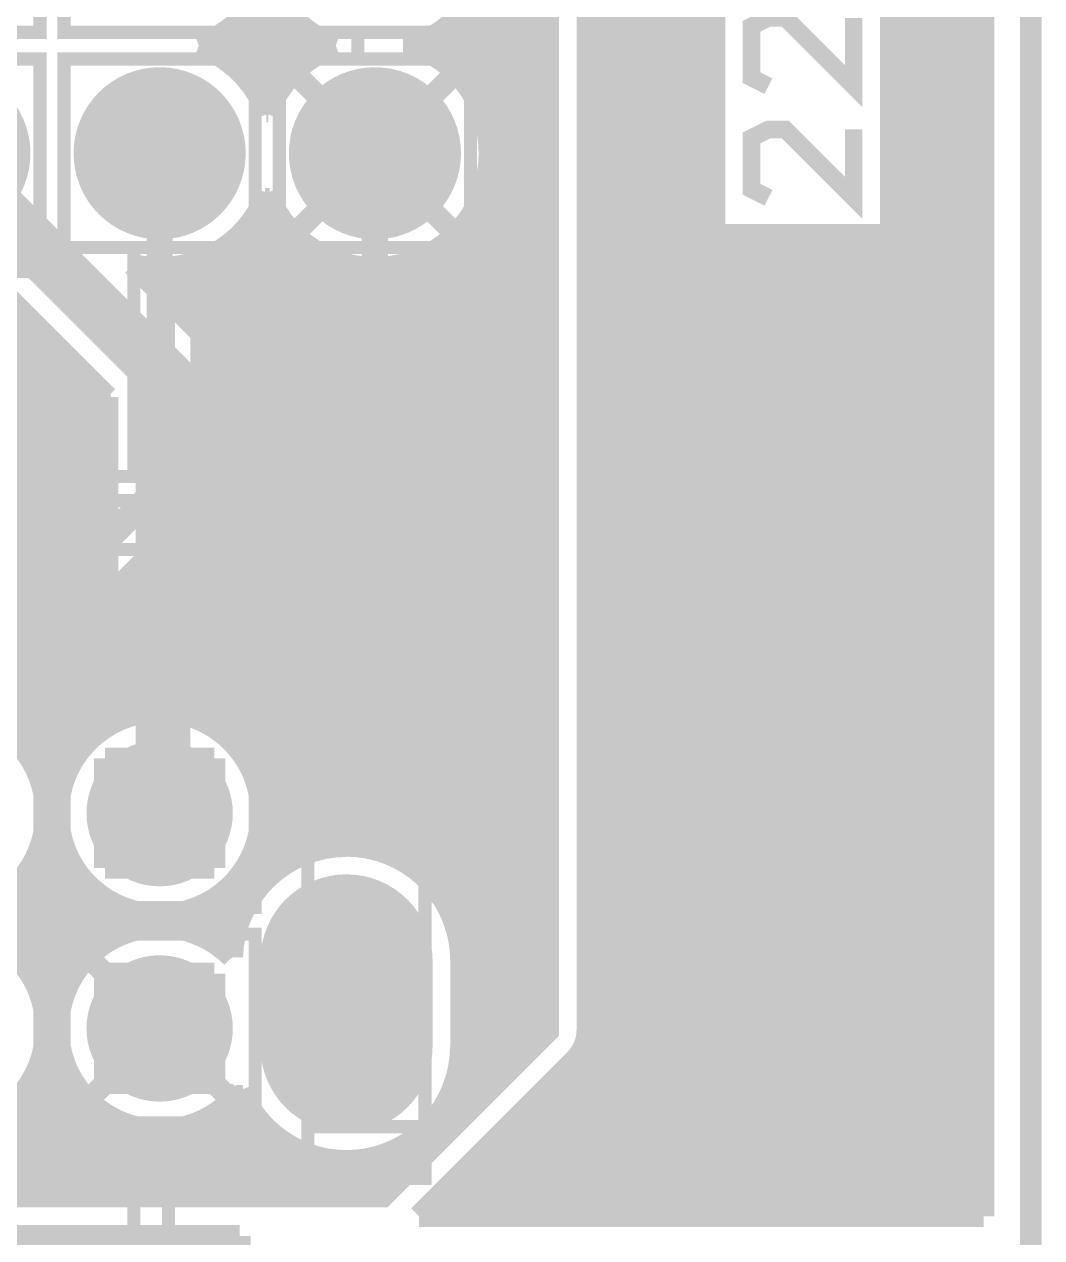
# Model space of a CAD drawing. Extents: x -5 to 90, y -49 to 54.
# Drawn here: x 33.31 to 45.13, y 3.94 to 18.03 of the extents above; entities that cross this region are included whole.
import ezdxf

# ---------------------------------------------------------------- set-up
doc = ezdxf.new("R2010")
doc.units = 0
doc.header["$MEASUREMENT"] = 0
doc.layers.get('0').update_dxf_attribs({"linetype": 'CONTINUOUS'})
for name, color, linetype in [('22-310-0_BOT', 7, 'CONTINUOUS'), ('22-310-0_DRD', 7, 'CONTINUOUS'), ('22-310-0_DRL', 2, 'CONTINUOUS'), ('22-310-0_SMB', 4, 'CONTINUOUS'), ('22-310-0_SMT', 3, 'CONTINUOUS'), ('22-310-0_SST', 14, 'CONTINUOUS'), ('22-310-0_TOP', 9, 'CONTINUOUS'), ('THRUHOLE_TAP', 13, 'CONTINUOUS')]:
    doc.layers.add(name, color=color, linetype=linetype)

# ---------------------------------------------------------------- blocks, each defined once
blk = doc.blocks.new('OBLONG_10')
at = {"const_width": 1.99898}
blk.add_lwpolyline([(0, 0.50038), (0, -0.50038)], dxfattribs=at)
at = {"const_width": 0.99949}
for points in [[(-0.499744, 0.50038, 1), (0.499744, 0.50038, 1)], [(-0.499744, -0.50038, 1), (0.499744, -0.50038, 1)]]:
    blk.add_lwpolyline(points, format="xyb", close=True, dxfattribs=at)
blk = doc.blocks.new('ROUND_13')
at = {"const_width": 0.84963}
blk.add_lwpolyline([(-0.424814, 0, 1), (0.424814, 0, 1)], format="xyb", close=True, dxfattribs=at)
blk = doc.blocks.new('ROUND_15')
at = {"const_width": 0.99949}
blk.add_lwpolyline([(-0.499744, 0, 1), (0.499744, 0, 1)], format="xyb", close=True, dxfattribs=at)
blk = doc.blocks.new('ROUND_39')
at = {"const_width": 0.50038}
blk.add_lwpolyline([(-0.25019, 0, 1), (0.25019, 0, 1)], format="xyb", close=True, dxfattribs=at)
blk = doc.blocks.new('ROUND_18')
at = {"const_width": 0.8001}
blk.add_lwpolyline([(-0.40005, 0, 1), (0.40005, 0, 1)], format="xyb", close=True, dxfattribs=at)
blk = doc.blocks.new('ROUND_48')
at = {"const_width": 0.59944}
blk.add_lwpolyline([(-0.29972, 0, 1), (0.29972, 0, 1)], format="xyb", close=True, dxfattribs=at)
blk = doc.blocks.new('ROUND_50')
at = {"const_width": 0.10033}
blk.add_lwpolyline([(-0.050164, 0, 1), (0.050164, 0, 1)], format="xyb", close=True, dxfattribs=at)
blk = doc.blocks.new('ROUND_46')
at = {"const_width": 0.10033}
blk.add_lwpolyline([(-0.050164, 0, 1), (0.050164, 0, 1)], format="xyb", close=True, dxfattribs=at)

msp = doc.modelspace()

# ---------------------------------------------------------------- linework, layer by layer
at = {"layer": '22-310-0_BOT'}
for points, const_width in [([(38.7604, 43.5356), (38.7604, 5.7404)], 0.254), ([(38.989, 43.307), (38.989, 5.969)], 0.254), ([(39.2176, 43.0784), (39.2176, 6.1976)], 0.254), ([(39.243, 43.053), (39.243, 6.223)], 0.254), ([(36.0172, 18.33118), (36.0172, 17.22628)], 0.254), ([(36.2458, 18.34134), (36.2458, 17.21612)], 0.254), ([(38.5318, 18.35658), (38.5318, 17.20088)], 0.254), ([(35.7886, 18.05178), (35.7886, 17.50568)], 0.254), ([(36.4744, 18.0594), (35.79368, 18.0594)], 0.254), ([(36.4744, 18.0594), (36.4744, 17.49806)], 0.254), ([(39.243, 18.0594), (38.29304, 18.0594)], 0.254), ([(38.3032, 18.06702), (38.3032, 17.49044)], 0.254), ([(36.80714, 17.8308), (35.46094, 17.8308)], 0.254), ([(35.56, 17.88414), (35.56, 17.67586)], 0.254), ([(36.703, 17.88668), (36.703, 17.67078)], 0.254), ([(39.243, 17.8308), (37.9603, 17.8308)], 0.254), ([(38.0746, 17.89176), (38.0746, 17.6657)], 0.254), ([(36.59886, 17.6022), (35.67176, 17.6022)], 0.254), ([(39.243, 17.6022), (38.17112, 17.6022)], 0.254), ([(36.35502, 17.3736), (35.91306, 17.3736)], 0.254), ([(36.44392, 17.47012), (37.38372, 16.53032)], 0.254), ([(38.32352, 17.47012), (37.38372, 16.53032)], 0.254), ([(39.243, 17.3736), (38.41242, 17.3736)], 0.254), ([(36.20516, 17.145), (36.06292, 17.145)], 0.254), ([(39.243, 17.145), (38.56228, 17.145)], 0.254), ([(39.243, 16.9164), (38.65626, 16.9164)], 0.254), ([(34.88436, 8.86968), (34.925, 8.91032), (34.925, 13.97), (32.385, 16.51), (32.385, 16.53032)], 0.635), ([(39.243, 16.6878), (38.70452, 16.6878)], 0.254), ([(36.44392, 15.58798), (37.38372, 16.53032)], 0.254), ([(38.32352, 15.58798), (37.38372, 16.53032)], 0.254), ([(39.243, 16.4592), (38.71214, 16.4592)], 0.254), ([(39.243, 16.2306), (38.67912, 16.2306)], 0.254), ([(36.16198, 16.002), (36.1061, 16.002)], 0.254), ([(39.243, 16.002), (38.60546, 16.002)], 0.254), ([(36.0172, 15.83182), (36.0172, 9.20242)], 0.254), ([(36.2458, 15.84198), (36.2458, 8.21436)], 0.254), ([(38.5318, 15.85722), (38.5318, 5.5118)], 0.254), ([(36.28898, 15.7734), (35.9791, 15.7734)], 0.254), ([(39.243, 15.7734), (38.47846, 15.7734)], 0.254), ([(36.48964, 15.5448), (35.77844, 15.5448)], 0.254), ([(35.7886, 15.55242), (35.7886, 9.62914)], 0.254), ([(36.4744, 15.56004), (36.4744, 8.3566)], 0.254), ([(39.243, 15.5448), (38.2778, 15.5448)], 0.254), ([(38.3032, 15.56766), (38.3032, 7.61746)], 0.254), ([(35.56, 15.38224), (35.56, 14.097)], 0.254), ([(36.703, 15.38732), (36.703, 8.44296)], 0.254), ([(38.0746, 15.3924), (38.0746, 8.01116)], 0.254), ([(32.73298, 15.24508), (34.2773, 13.70076)], 0.254), ([(34.57448, 15.23492), (35.37458, 14.43482)], 0.254), ([(35.3314, 15.27556), (35.3314, 14.478)], 0.254), ([(36.84016, 15.3162), (35.43046, 15.3162)], 0.254), ([(36.9316, 15.2781), (36.9316, 8.4836)], 0.254), ([(37.846, 15.28064), (37.846, 8.22706)], 0.254), ([(39.243, 15.3162), (37.92982, 15.3162)], 0.254), ([(34.6456, 15.21968), (34.6456, 15.1638)], 0.254), ([(39.243, 15.0876), (34.7218, 15.0876)], 0.254), ([(34.8742, 15.19936), (34.8742, 14.9352)], 0.254), ([(35.1028, 15.21714), (35.1028, 14.7066)], 0.254), ([(37.1602, 15.21714), (37.1602, 8.48614)], 0.254), ([(37.3888, 15.19936), (37.3888, 8.4455)], 0.254), ([(37.6174, 15.21968), (37.6174, 8.36422)], 0.254), ([(39.243, 14.859), (34.9504, 14.859)], 0.254), ([(33.274, 14.70406), (33.274, 9.64438)], 0.254), ([(33.34766, 14.6304), (31.93796, 14.6304)], 0.254), ([(39.243, 14.6304), (35.179, 14.6304)], 0.254), ([(33.57626, 14.4018), (31.71444, 14.4018)], 0.254), ([(33.5026, 14.47546), (33.5026, 9.24814)], 0.254), ([(39.243, 14.4018), (35.4076, 14.4018)], 0.254), ([(33.7312, 14.24686), (33.7312, 9.11606)], 0.254), ([(33.80486, 14.1732), (10.9347, 14.1732)], 0.254), ([(39.243, 14.1732), (35.53968, 14.1732)], 0.254), ([(33.9598, 14.01826), (33.9598, 9.6012)], 0.254), ([(35.5727, 13.97), (35.5727, 9.8298)], 0.254), ([(34.03346, 13.9446), (10.9347, 13.9446)], 0.254), ([(35.56, 13.843), (35.56, 9.83742)], 0.254), ([(39.243, 13.9446), (35.5727, 13.9446)], 0.254), ([(34.26206, 13.716), (10.9347, 13.716)], 0.254), ([(34.1884, 13.78966), (34.1884, 9.82218)], 0.254), ([(34.2773, 13.70076), (34.2773, 9.8806)], 0.254), ([(39.243, 13.716), (35.5727, 13.716)], 0.254), ([(34.2773, 13.4874), (10.9347, 13.4874)], 0.254), ([(39.243, 13.4874), (35.5727, 13.4874)], 0.254), ([(34.2773, 13.2588), (10.9347, 13.2588)], 0.254), ([(39.243, 13.2588), (35.5727, 13.2588)], 0.254), ([(34.2773, 13.0302), (10.9347, 13.0302)], 0.254), ([(39.243, 13.0302), (35.5727, 13.0302)], 0.254), ([(34.2773, 12.8016), (10.9347, 12.8016)], 0.254), ([(39.243, 12.8016), (35.5727, 12.8016)], 0.254), ([(34.2773, 12.573), (10.9347, 12.573)], 0.254), ([(39.243, 12.573), (35.5727, 12.573)], 0.254), ([(34.2773, 12.3444), (10.9347, 12.3444)], 0.254), ([(39.243, 12.3444), (35.5727, 12.3444)], 0.254), ([(34.2773, 12.1158), (11.1506, 12.1158)], 0.254), ([(39.243, 12.1158), (35.5727, 12.1158)], 0.254), ([(34.2773, 11.8872), (11.3792, 11.8872)], 0.254), ([(39.243, 11.8872), (35.5727, 11.8872)], 0.254), ([(34.2773, 11.6586), (11.6078, 11.6586)], 0.254), ([(39.243, 11.6586), (35.5727, 11.6586)], 0.254), ([(34.2773, 11.43), (11.8364, 11.43)], 0.254), ([(39.243, 11.43), (35.5727, 11.43)], 0.254), ([(34.2773, 11.2014), (12.31392, 11.2014)], 0.254), ([(39.243, 11.2014), (35.5727, 11.2014)], 0.254), ([(34.2773, 10.9728), (21.971, 10.9728)], 0.254), ([(39.243, 10.9728), (35.5727, 10.9728)], 0.254), ([(34.2773, 10.7442), (22.20214, 10.7442)], 0.254), ([(39.243, 10.7442), (35.5727, 10.7442)], 0.254), ([(34.2773, 10.5156), (25.58034, 10.5156)], 0.254), ([(39.243, 10.5156), (35.5727, 10.5156)], 0.254), ([(34.2773, 10.287), (25.7556, 10.287)], 0.254), ([(39.243, 10.287), (35.5727, 10.287)], 0.254), ([(34.2773, 10.0584), (25.83434, 10.0584)], 0.254), ([(39.243, 10.0584), (35.5727, 10.0584)], 0.254), ([(34.19856, 9.8298), (33.0708, 9.8298)], 0.254), ([(39.243, 9.8298), (35.5727, 9.8298)], 0.254), ([(33.9598, 9.6012), (33.30956, 9.6012)], 0.254), ([(39.243, 9.6012), (35.81146, 9.6012)], 0.254), ([(33.81756, 9.3726), (33.4518, 9.3726)], 0.254), ([(39.243, 9.3726), (35.9537, 9.3726)], 0.254), ([(33.73628, 9.144), (33.53308, 9.144)], 0.254), ([(39.243, 9.144), (36.03244, 9.144)], 0.254), ([(33.7058, 8.9154), (33.56356, 8.9154)], 0.254), ([(39.243, 8.9154), (36.06292, 8.9154)], 0.254), ([(33.7185, 8.6868), (33.55086, 8.6868)], 0.254), ([(33.7312, 8.62076), (33.7312, 6.6167)], 0.254), ([(39.243, 8.6868), (36.05022, 8.6868)], 0.254), ([(33.5026, 8.48868), (33.5026, 6.74878)], 0.254), ([(36.0172, 8.5344), (36.0172, 7.99084)], 0.254), ([(33.77946, 8.4582), (33.4899, 8.4582)], 0.254), ([(36.7665, 8.4582), (35.9918, 8.4582)], 0.254), ([(39.243, 8.4582), (37.34054, 8.4582)], 0.254), ([(33.89376, 8.2296), (33.3756, 8.2296)], 0.254), ([(36.26358, 8.2296), (35.8775, 8.2296)], 0.254), ([(39.243, 8.2296), (37.84346, 8.2296)], 0.254), ([(33.274, 8.09244), (33.274, 7.14502)], 0.254), ([(33.9598, 8.13562), (33.9598, 7.10184)], 0.254), ([(35.7886, 8.11022), (35.7886, 7.56666)], 0.254), ([(34.0868, 8.001), (33.18256, 8.001)], 0.254), ([(34.1884, 7.91718), (34.1884, 7.32282)], 0.254), ([(36.02482, 8.001), (35.68446, 8.001)], 0.254), ([(39.243, 8.001), (38.08476, 8.001)], 0.254), ([(34.45002, 7.7724), (32.81934, 7.7724)], 0.254), ([(34.417, 7.7851), (34.417, 7.45236)], 0.254), ([(35.87242, 7.7724), (35.3187, 7.7724)], 0.254), ([(35.3314, 7.77748), (35.3314, 7.46252)], 0.254), ([(35.56, 7.90194), (35.56, 7.33806)], 0.254), ([(39.243, 7.7724), (38.23462, 7.7724)], 0.254), ([(34.6456, 7.71398), (34.6456, 7.52348)], 0.254), ([(34.8742, 7.68858), (34.8742, 7.54888)], 0.254), ([(35.1028, 7.7089), (35.1028, 7.52856)], 0.254), ([(34.76752, 7.5438), (32.50184, 7.5438)], 0.254), ([(35.78098, 7.5438), (35.00374, 7.5438)], 0.254), ([(39.243, 7.5438), (38.32606, 7.5438)], 0.254), ([(34.17824, 7.3152), (33.09112, 7.3152)], 0.254), ([(34.05124, 7.20344), (34.88436, 6.37032)], 0.254), ([(35.73272, 7.3152), (35.59048, 7.3152)], 0.254), ([(39.243, 7.3152), (38.37432, 7.3152)], 0.254), ([(33.9471, 7.0866), (33.32226, 7.0866)], 0.254), ([(38.38448, 7.16026), (38.38448, 6.1595)], 0.254), ([(39.243, 7.0866), (38.38448, 7.0866)], 0.254), ([(33.80994, 6.858), (33.45942, 6.858)], 0.254), ([(39.243, 6.858), (38.38448, 6.858)], 0.254), ([(33.73374, 6.6294), (33.53562, 6.6294)], 0.254), ([(39.243, 6.6294), (38.38448, 6.6294)], 0.254), ([(33.7058, 6.4008), (33.56356, 6.4008)], 0.254), ([(34.05124, 5.53466), (34.88436, 6.37032)], 0.254), ([(35.72002, 5.53466), (34.88436, 6.37032)], 0.254), ([(39.243, 6.4008), (38.38448, 6.4008)], 0.254), ([(39.243, 6.223), (37.592, 4.572)], 0.254), ([(33.72104, 6.1722), (33.54832, 6.1722)], 0.254), ([(33.7312, 6.1214), (33.7312, 4.572)], 0.254), ([(39.1922, 6.1722), (38.38448, 6.1722)], 0.254), ([(33.78454, 5.9436), (33.48482, 5.9436)], 0.254), ([(33.5026, 5.98932), (33.5026, 4.572)], 0.254), ([(38.9636, 5.9436), (38.3667, 5.9436)], 0.254), ([(33.90138, 5.715), (33.36798, 5.715)], 0.254), ([(38.3032, 5.7023), (38.3032, 5.2832)], 0.254), ([(38.735, 5.715), (38.30828, 5.715)], 0.254), ([(33.274, 5.59308), (33.274, 4.572)], 0.254), ([(33.9598, 5.63626), (33.9598, 4.572)], 0.254), ([(35.7886, 5.60832), (35.7886, 4.572)], 0.254), ([(34.10204, 5.4864), (33.16732, 5.4864)], 0.254), ([(34.1884, 5.41528), (34.1884, 4.572)], 0.254), ([(35.56, 5.40004), (35.56, 4.572)], 0.254), ([(35.90798, 5.4864), (35.66668, 5.4864)], 0.254), ([(38.5064, 5.4864), (38.2016, 5.4864)], 0.254), ([(34.48812, 5.2578), (32.78124, 5.2578)], 0.254), ([(34.417, 5.28574), (34.417, 4.572)], 0.254), ([(36.07816, 5.2578), (35.2806, 5.2578)], 0.254), ([(35.3314, 5.27558), (35.3314, 4.572)], 0.254), ([(36.0172, 5.32638), (36.0172, 4.572)], 0.254), ([(38.2778, 5.2578), (38.03142, 5.2578)], 0.254), ([(38.0746, 5.30606), (38.0746, 5.0546)], 0.254), ([(34.6456, 5.21462), (34.6456, 4.572)], 0.254), ([(34.8742, 5.18922), (34.8742, 4.572)], 0.254), ([(35.1028, 5.20954), (35.1028, 4.572)], 0.254), ([(36.2458, 5.10286), (36.2458, 4.572)], 0.254), ([(37.846, 5.09016), (37.846, 4.826)], 0.254), ([(36.35502, 5.0292), (32.97428, 5.0292)], 0.254), ([(36.4744, 4.96316), (36.4744, 4.572)], 0.254), ([(37.6174, 4.95554), (37.6174, 4.5974)], 0.254), ([(38.0492, 5.0292), (37.75456, 5.0292)], 0.254), ([(36.703, 4.8768), (36.703, 4.572)], 0.254), ([(36.9316, 4.83616), (36.9316, 4.572)], 0.254), ([(37.1602, 4.83362), (37.1602, 4.572)], 0.254), ([(37.3888, 4.87172), (37.3888, 4.572)], 0.254), ([(37.8206, 4.8006), (33.1343, 4.8006)], 0.254), ([(37.592, 4.572), (33.20542, 4.572)], 0.254)]:
    msp.add_lwpolyline(points, dxfattribs=dict(at, const_width=const_width))
at = {"layer": '22-310-0_BOT', "const_width": 0.254}
for points in [[(37.83838, 17.78, 0.3153354), (38.71468, 19.02968)], [(35.33902, 17.78, 0.2212929), (36.13322, 18.57278)], [(36.13404, 18.57248, 0.221293), (36.92876, 17.77918)], [(36.13404, 16.98498, 0.2217637), (35.33902, 17.78)], [(36.92906, 17.78, 0.2217637), (36.13404, 16.98498)], [(38.71468, 16.53032, 0.3153358), (37.83838, 17.78)], [(37.38372, 15.19936, 0.4142136), (38.71468, 16.53032)], [(34.88436, 15.19936, 0.3148425), (36.13404, 16.07312)], [(36.13404, 16.07312, 0.3148424), (37.38372, 15.19936)], [(34.57448, 15.23492, 0.0587683), (34.88436, 15.19837)], [(35.5727, 13.97, 0.1989124), (35.38299, 14.42799)], [(33.5661, 8.86968, 0.4142136), (32.385, 10.05078)], [(34.2773, 9.8806, 0.2633484), (33.70517, 8.86968)], [(36.06546, 8.86968, 0.2417505), (35.57254, 9.82958)], [(32.385, 7.68858, 0.4142136), (33.5661, 8.86968)], [(33.7058, 8.86968, 0.4142136), (34.88436, 7.69112)], [(34.88436, 7.68858, 0.4142136), (36.06546, 8.86968)], [(37.05352, 8.48868, 0.4058398), (35.7251, 7.19836)], [(38.38448, 7.16026, 0.4142136), (37.05352, 8.49122)], [(33.5661, 6.37032, 0.4142136), (32.385, 7.55142)], [(34.88436, 7.54888, 0.4142136), (33.7058, 6.37032)], [(35.7251, 7.19836, 0.2008909), (34.88436, 7.55036)], [(32.66948, 5.22478, 0.3445887), (33.5661, 6.37032)], [(33.7058, 6.37032, 0.4142136), (34.88436, 5.19176)], [(37.05352, 4.83108, 0.4142136), (38.38194, 6.1595)], [(34.88436, 5.18922, 0.2340263), (35.82373, 5.65437)], [(35.82416, 5.65404, 0.3040605), (37.05352, 4.83108)], [(33.20542, 4.572, 0.2733709), (32.66948, 5.22478)]]:
    msp.add_lwpolyline(points, format="xyb", dxfattribs=at)
at = {"layer": '22-310-0_DRD', "const_width": 0.254}
for points in [[(44.99864, 54.0004), (44.99864, -4.0005), (-4.99872, -4.0005), (-4.99872, 54.0004), (44.99864, 54.0004)], [(34.24936, 17.16532), (34.24936, 15.89532)], [(35.51936, 17.16532), (34.24936, 17.16532)], [(35.51936, 17.16532), (34.24936, 15.89532)], [(35.51936, 15.89532), (34.24936, 17.16532)], [(35.51936, 15.89532), (35.51936, 17.16532)], [(36.74872, 17.16532), (36.74872, 15.89532)], [(38.01872, 17.16532), (36.74872, 17.16532)], [(38.01872, 17.16532), (36.74872, 15.89532)], [(38.01872, 15.89532), (36.74872, 17.16532)], [(38.01872, 15.89532), (38.01872, 17.16532)], [(34.24936, 15.89532), (35.51936, 15.89532)], [(36.74872, 15.89532), (38.01872, 15.89532)], [(38.01872, 12.77874), (36.74872, 11.50874)], [(38.01872, 11.50874), (36.74872, 12.77874)], [(34.24936, 9.50468), (34.24936, 8.23468)], [(35.51936, 9.50468), (34.24936, 9.50468)], [(35.51936, 9.50468), (34.24936, 8.23468)], [(35.51936, 8.23468), (34.24936, 9.50468)], [(35.51936, 8.23468), (35.51936, 9.50468)], [(34.24936, 8.23468), (35.51936, 8.23468)], [(36.79952, 7.29488), (36.41852, 6.91388)], [(37.30752, 7.29488), (36.79952, 7.29488)], [(37.68852, 6.91388), (37.30752, 7.29488)], [(34.24936, 7.00532), (34.24936, 5.73532)], [(35.51936, 7.00532), (34.24936, 7.00532)], [(35.51936, 7.00532), (34.24936, 5.73532)], [(35.51936, 5.73532), (34.24936, 7.00532)], [(35.51936, 5.73532), (35.51936, 7.00532)], [(36.41852, 6.91388), (36.41852, 6.40588)], [(37.68852, 6.40588), (37.68852, 6.91388)], [(36.41852, 6.40588), (36.79952, 6.02488)], [(37.30752, 6.02488), (37.68852, 6.40588)], [(36.79952, 6.02488), (37.30752, 6.02488)], [(34.24936, 5.73532), (35.51936, 5.73532)]]:
    msp.add_lwpolyline(points, dxfattribs=at)
at = {"layer": '22-310-0_DRL', "const_width": 0.254}
msp.add_lwpolyline([(44.99864, 54.0004), (44.99864, -4.0005), (-4.99872, -4.0005), (-4.99872, 54.0004), (44.99864, 54.0004)], dxfattribs=at)
at = {"layer": '22-310-0_SST'}
for points, const_width in [([(30.18536, 13.95984), (29.78404, 13.95984), (29.78404, 14.79042), (25.66416, 14.79042), (25.66416, 20.76958), (39.10584, 20.76958), (39.10584, 14.79042), (34.98596, 14.79042), (34.98596, 13.95984), (34.58464, 13.95984), (34.58464, 12.77874), (30.18536, 12.77874), (30.18536, 13.95984), (30.18536, 15.43558), (30.99562, 15.43558)], 0.1524), ([(33.49498, 20.12442), (31.27502, 20.12442), (31.27502, 17.93494), (33.49498, 17.93494), (33.49498, 20.12442)], 0.1524), ([(35.99434, 20.12442), (33.77438, 20.12442), (33.77438, 17.93494), (35.99434, 17.93494), (35.99434, 20.12442)], 0.1524), ([(38.4937, 20.12442), (36.27374, 20.12442), (36.27374, 17.93494), (37.1856, 17.93494), (37.1856, 17.62506), (36.27374, 17.62506), (36.27374, 15.43558), (38.4937, 15.43558), (38.4937, 20.12442)], 0.1524), ([(42.94124, 18.10258), (42.94124, 17.3101), (42.14876, 18.10258), (41.95318, 18.10258), (41.75506, 18.00352), (41.75506, 17.40916), (41.95318, 17.3101)], 0.2032), ([(37.1856, 17.93494), (37.78504, 17.93494), (37.78504, 17.62506), (37.1856, 17.62506)], 0.1524), ([(38.4937, 17.93494), (37.78504, 17.93494)], 0.1524), ([(30.18536, 15.43558), (28.77566, 15.43558), (28.77566, 17.62506), (30.99562, 17.62506), (30.99562, 15.15872), (33.77438, 15.15872), (33.77438, 17.62506), (35.99434, 17.62506), (35.99434, 15.43558), (34.58464, 15.43558), (34.58464, 13.95984)], 0.1524), ([(33.49498, 15.43558), (33.49498, 17.62506), (31.27502, 17.62506), (31.27502, 15.43558), (33.49498, 15.43558)], 0.1524), ([(37.78504, 17.62506), (38.4937, 17.62506)], 0.1524), ([(35.052, 16.36268), (35.20186, 16.21282), (34.56686, 16.21282), (34.71672, 16.36268), (35.052, 16.36268), (35.052, 16.69796), (35.20186, 16.84782), (34.56686, 16.84782), (34.71672, 16.69796), (35.052, 16.69796)], 0.1524), ([(34.56686, 16.84782), (34.56686, 16.21282)], 0.1524), ([(35.20186, 16.84782), (35.20186, 16.21282)], 0.1524), ([(37.55136, 16.36268), (37.70122, 16.21282), (37.06622, 16.21282), (37.21608, 16.36268), (37.55136, 16.36268), (37.55136, 16.69796), (37.70122, 16.84782), (37.06622, 16.84782), (37.21608, 16.69796), (37.55136, 16.69796)], 0.1524), ([(37.06622, 16.84782), (37.06622, 16.21282)], 0.1524), ([(37.70122, 16.84782), (37.70122, 16.21282)], 0.1524), ([(42.94124, 16.80718), (42.94124, 16.0147), (42.14876, 16.80718), (41.95318, 16.80718), (41.75506, 16.70812), (41.75506, 16.11376), (41.95318, 16.0147)], 0.2032), ([(34.71672, 16.36268), (34.71672, 16.69796)], 0.1524), ([(37.21608, 16.36268), (37.21608, 16.69796)], 0.1524), ([(33.77438, 15.43558), (34.58464, 15.43558)], 0.1524), ([(38.01618, 13.9192), (38.18382, 14.03858), (38.18382, 14.2748), (38.01618, 14.39418), (37.846, 14.39418), (37.50818, 14.15542), (37.16782, 14.39418), (37.16782, 13.9192)], 0.1524), ([(34.98596, 13.95984), (34.98596, 12.49934)], 0.1524), ([(37.16782, 13.55598), (37.16782, 13.31722)], 0.1524), ([(37.846, 13.13942), (38.01618, 13.13942), (38.18382, 13.20038), (38.18382, 13.4366), (38.01618, 13.49502), (37.16782, 13.49502)], 0.1524), ([(29.78404, 12.13104), (29.78404, 12.49934), (34.98596, 12.49934), (34.98596, 12.13104)], 0.1524), ([(34.7853, 11.93038), (29.9466, 11.93038)], 0.1524), ([(28.16352, 5.22986), (26.80462, 5.22986), (26.80462, 4.63042), (28.16352, 4.63042), (28.16352, 10.60958), (36.60394, 10.60958), (36.60394, 4.63042), (34.98596, 4.63042), (34.98596, 3.81)], 0.1524), ([(30.18536, 3.81), (30.18536, 5.27558), (28.77566, 5.27558), (28.77566, 9.96442), (30.99562, 9.96442), (30.99562, 7.77494), (30.08376, 7.77494), (30.08376, 7.46506), (30.99562, 7.46506), (30.99562, 4.99364), (33.77438, 4.99364), (33.77438, 7.46506), (35.99434, 7.46506), (35.99434, 5.27558), (34.58464, 5.27558), (34.58464, 3.81)], 0.1524), ([(33.49498, 9.96442), (31.27502, 9.96442), (31.27502, 7.77494), (33.49498, 7.77494), (33.49498, 9.96442)], 0.1524), ([(35.99434, 9.96442), (33.77438, 9.96442), (33.77438, 7.77494), (35.99434, 7.77494), (35.99434, 9.96442)], 0.1524), ([(37.96538, 8.72998), (37.96538, 9.32942), (36.60394, 9.32942)], 0.1524), ([(35.052, 8.70204), (35.20186, 8.55218), (35.20186, 9.18718), (34.56686, 9.18718), (34.71672, 9.03732), (34.71672, 8.70204), (35.052, 8.70204), (35.052, 9.03732), (34.71672, 9.03732)], 0.1524), ([(34.56686, 9.18718), (34.56686, 8.55218)], 0.1524), ([(35.20186, 9.18718), (35.052, 9.03732)], 0.1524), ([(35.20186, 8.55218), (34.56686, 8.55218), (34.71672, 8.70204)], 0.1524), ([(36.60394, 8.72998), (37.96538, 8.72998), (37.96538, 5.22986), (37.96538, 4.63042), (36.60394, 4.63042)], 0.1524), ([(33.49498, 5.27558), (33.49498, 7.46506), (31.27502, 7.46506), (31.27502, 5.27558), (33.49498, 5.27558)], 0.1524), ([(35.052, 6.20268), (35.20186, 6.05282), (34.56686, 6.05282), (34.71672, 6.20268), (35.052, 6.20268), (35.052, 6.53796), (35.20186, 6.68782), (34.56686, 6.68782), (34.71672, 6.53796), (35.052, 6.53796)], 0.1524), ([(34.56686, 6.68782), (34.56686, 6.05282)], 0.1524), ([(35.20186, 6.68782), (35.20186, 6.05282)], 0.1524), ([(34.71672, 6.20268), (34.71672, 6.53796)], 0.1524), ([(33.77438, 5.27558), (34.58464, 5.27558)], 0.1524), ([(36.60394, 5.22986), (37.96538, 5.22986)], 0.1524)]:
    msp.add_lwpolyline(points, dxfattribs=dict(at, const_width=const_width))
at = {"layer": '22-310-0_SST', "const_width": 0.1524}
msp.add_lwpolyline([(34.7853, 11.93038, 0.4142136), (34.98596, 12.13104)], format="xyb", dxfattribs=at)
at = {"layer": '22-310-0_TOP'}
for points, const_width in [([(44.0182, 45.72), (44.0182, 4.191)], 0.254), ([(44.2468, 45.72), (44.2468, 4.191)], 0.254), ([(44.45, 45.72), (44.45, 4.191)], 0.254), ([(43.7896, 45.15612), (43.7896, 4.191)], 0.254), ([(43.561, 44.9834), (43.561, 4.191)], 0.254), ([(41.275, 28.54706), (41.275, 4.191)], 0.254), ([(41.0464, 28.31846), (41.0464, 4.191)], 0.254), ([(40.8178, 28.08986), (40.8178, 4.191)], 0.254), ([(39.9034, 27.7622), (39.9034, 4.191)], 0.254), ([(40.132, 27.7622), (40.132, 4.191)], 0.254), ([(40.3606, 27.7622), (40.3606, 4.191)], 0.254), ([(40.5892, 27.7622), (40.5892, 4.191)], 0.254), ([(43.37304, 26.10866), (41.32326, 26.10866), (41.32326, 15.5829)], 0.254), ([(43.37304, 26.10866), (43.37304, 15.5829)], 0.254), ([(34.88436, 19.02968), (36.80968, 20.955), (38.735, 20.955), (39.37, 20.32), (39.37, 6.35), (37.465, 4.445), (32.385, 4.445)], 0.3048), ([(39.8526, 20.32), (39.8526, 6.35)], 0.254), ([(38.7604, 20.24634), (38.7604, 6.42366)], 0.254), ([(38.8874, 20.11934), (38.8874, 6.55066)], 0.254), ([(36.0172, 18.33118), (36.0172, 17.22628)], 0.254), ([(36.2458, 18.34134), (36.2458, 17.21612)], 0.254), ([(38.5318, 18.35658), (38.5318, 17.20088)], 0.254), ([(35.7886, 18.05178), (35.7886, 17.50568)], 0.254), ([(36.4744, 18.0594), (36.4744, 17.49806)], 0.254), ([(38.3032, 18.06702), (38.3032, 17.49044)], 0.254), ([(42.94124, 18.10258), (42.94124, 17.3101), (42.14876, 18.10258), (41.95318, 18.10258), (41.75506, 18.00352), (41.75506, 17.40916), (41.95318, 17.3101)], 0.2032), ([(36.63188, 17.9324), (35.6362, 17.9324)], 0.254), ([(38.8874, 17.9324), (38.13556, 17.9324)], 0.254), ([(41.32326, 17.9324), (39.8526, 17.9324)], 0.254), ([(44.45, 17.9324), (43.37304, 17.9324)], 0.254), ([(35.56, 17.88414), (35.56, 17.67586)], 0.254), ([(36.703, 17.88668), (36.703, 17.67078)], 0.254), ([(38.0746, 17.89176), (38.0746, 17.6657)], 0.254), ([(36.75888, 17.7038), (35.5092, 17.7038)], 0.254), ([(38.8874, 17.7038), (38.00856, 17.7038)], 0.254), ([(41.32326, 17.7038), (39.8526, 17.7038)], 0.254), ([(44.45, 17.7038), (43.37304, 17.7038)], 0.254), ([(36.449, 17.4752), (35.81908, 17.4752)], 0.254), ([(36.44392, 17.47012), (37.38372, 16.53032)], 0.254), ([(38.32352, 17.47012), (37.38372, 16.53032)], 0.254), ([(38.8874, 17.4752), (38.31844, 17.4752)], 0.254), ([(41.32326, 17.4752), (39.8526, 17.4752)], 0.254), ([(44.45, 17.4752), (43.37304, 17.4752)], 0.254), ([(36.26358, 17.2466), (36.0045, 17.2466)], 0.254), ([(38.8874, 17.2466), (38.50386, 17.2466)], 0.254), ([(41.32326, 17.2466), (39.8526, 17.2466)], 0.254), ([(44.45, 17.2466), (43.37304, 17.2466)], 0.254), ([(36.14674, 17.018), (36.12134, 17.018)], 0.254), ([(38.8874, 17.018), (38.6207, 17.018)], 0.254), ([(41.32326, 17.018), (39.8526, 17.018)], 0.254), ([(44.45, 17.018), (43.37304, 17.018)], 0.254), ([(38.8874, 16.7894), (38.68928, 16.7894)], 0.254), ([(41.32326, 16.7894), (39.8526, 16.7894)], 0.254), ([(42.94124, 16.80718), (42.94124, 16.0147), (42.14876, 16.80718), (41.95318, 16.80718), (41.75506, 16.70812), (41.75506, 16.11376), (41.95318, 16.0147)], 0.2032), ([(44.45, 16.7894), (43.37304, 16.7894)], 0.254), ([(32.385, 6.37032), (33.655, 7.64032), (33.655, 11.43), (34.88436, 12.65936), (34.88436, 16.53032)], 0.3048), ([(36.44392, 15.58798), (37.38372, 16.53032)], 0.254), ([(37.38372, 16.53032), (37.38372, 12.14374)], 0.3048), ([(38.32352, 15.58798), (37.38372, 16.53032)], 0.254), ([(38.8874, 16.5608), (38.71468, 16.5608)], 0.254), ([(41.32326, 16.5608), (39.8526, 16.5608)], 0.254), ([(44.45, 16.5608), (43.37304, 16.5608)], 0.254), ([(38.8874, 16.3322), (38.69944, 16.3322)], 0.254), ([(41.32326, 16.3322), (39.8526, 16.3322)], 0.254), ([(44.45, 16.3322), (43.37304, 16.3322)], 0.254), ([(38.8874, 16.1036), (38.64356, 16.1036)], 0.254), ([(41.32326, 16.1036), (39.8526, 16.1036)], 0.254), ([(44.45, 16.1036), (43.37304, 16.1036)], 0.254), ([(36.0172, 15.83182), (36.0172, 9.20242)], 0.254), ([(36.22548, 15.875), (36.0426, 15.875)], 0.254), ([(36.2458, 15.84198), (36.2458, 8.21436)], 0.254), ([(38.5318, 15.85722), (38.5318, 6.19506)], 0.254), ([(38.8874, 15.875), (38.54196, 15.875)], 0.254), ([(41.32326, 15.875), (39.8526, 15.875)], 0.254), ([(44.45, 15.875), (43.37304, 15.875)], 0.254), ([(35.7886, 15.55242), (35.7886, 9.62914)], 0.254), ([(36.39058, 15.6464), (35.88004, 15.6464)], 0.254), ([(36.4744, 15.56004), (36.4744, 8.3566)], 0.254), ([(38.3032, 15.56766), (38.3032, 7.61746)], 0.254), ([(38.8874, 15.6464), (38.3794, 15.6464)], 0.254), ([(41.32326, 15.6464), (39.8526, 15.6464)], 0.254), ([(43.37304, 15.5829), (41.32326, 15.5829)], 0.254), ([(41.5036, 15.5829), (41.5036, 4.191)], 0.254), ([(41.7322, 15.5829), (41.7322, 4.191)], 0.254), ([(41.9608, 15.5829), (41.9608, 4.191)], 0.254), ([(42.1894, 15.5829), (42.1894, 4.191)], 0.254), ([(42.418, 15.5829), (42.418, 4.191)], 0.254), ([(42.6466, 15.5829), (42.6466, 4.191)], 0.254), ([(42.8752, 15.5829), (42.8752, 4.191)], 0.254), ([(43.1038, 15.5829), (43.1038, 4.191)], 0.254), ([(43.3324, 15.5829), (43.3324, 4.191)], 0.254), ([(44.45, 15.6464), (43.37304, 15.6464)], 0.254), ([(35.56, 15.38224), (35.56, 9.83742)], 0.254), ([(36.65474, 15.4178), (35.61588, 15.4178)], 0.254), ([(36.703, 15.38732), (36.703, 8.44296)], 0.254), ([(38.0746, 15.3924), (38.0746, 8.01116)], 0.254), ([(38.8874, 15.4178), (38.11524, 15.4178)], 0.254), ([(44.45, 15.4178), (39.8526, 15.4178)], 0.254), ([(35.36696, 15.2908), (35.36696, 12.65936)], 0.254), ([(36.9316, 15.2781), (36.9316, 8.4836)], 0.254), ([(37.846, 15.28064), (37.846, 8.22706)], 0.254), ([(38.8874, 15.1892), (35.36696, 15.1892)], 0.254), ([(37.1602, 15.21714), (37.1602, 8.48614)], 0.254), ([(37.3888, 15.19936), (37.3888, 8.4455)], 0.254), ([(37.6174, 15.21968), (37.6174, 8.36422)], 0.254), ([(44.45, 15.1892), (39.8526, 15.1892)], 0.254), ([(38.8874, 14.9606), (35.36696, 14.9606)], 0.254), ([(44.45, 14.9606), (39.8526, 14.9606)], 0.254), ([(38.8874, 14.732), (35.36696, 14.732)], 0.254), ([(44.45, 14.732), (39.8526, 14.732)], 0.254), ([(38.8874, 14.5034), (35.36696, 14.5034)], 0.254), ([(44.45, 14.5034), (39.8526, 14.5034)], 0.254), ([(38.8874, 14.2748), (35.36696, 14.2748)], 0.254), ([(44.45, 14.2748), (39.8526, 14.2748)], 0.254), ([(38.8874, 14.0462), (35.36696, 14.0462)], 0.254), ([(44.45, 14.0462), (39.8526, 14.0462)], 0.254), ([(38.8874, 13.8176), (35.36696, 13.8176)], 0.254), ([(44.45, 13.8176), (39.8526, 13.8176)], 0.254), ([(38.8874, 13.589), (35.36696, 13.589)], 0.254), ([(44.45, 13.589), (39.8526, 13.589)], 0.254), ([(38.8874, 13.3604), (35.36696, 13.3604)], 0.254), ([(44.45, 13.3604), (39.8526, 13.3604)], 0.254), ([(38.8874, 13.1318), (35.36696, 13.1318)], 0.254), ([(44.45, 13.1318), (39.8526, 13.1318)], 0.254), ([(38.8874, 12.9032), (35.36696, 12.9032)], 0.254), ([(44.45, 12.9032), (39.8526, 12.9032)], 0.254), ([(38.8874, 12.6746), (35.36696, 12.6746)], 0.254), ([(44.45, 12.6746), (39.8526, 12.6746)], 0.254), ([(38.8874, 12.446), (35.31616, 12.446)], 0.254), ([(35.3314, 12.47648), (35.3314, 9.96188)], 0.254), ([(44.45, 12.446), (39.8526, 12.446)], 0.254), ([(35.22726, 12.319), (34.1376, 11.22934)], 0.254), ([(35.1028, 12.19454), (35.1028, 10.03046)], 0.254), ([(38.8874, 12.2174), (35.12566, 12.2174)], 0.254), ([(44.45, 12.2174), (39.8526, 12.2174)], 0.254), ([(38.8874, 11.9888), (34.89706, 11.9888)], 0.254), ([(44.45, 11.9888), (39.8526, 11.9888)], 0.254), ([(34.8742, 11.96594), (34.8742, 10.04824)], 0.254), ([(34.6456, 11.73734), (34.6456, 10.02538)], 0.254), ([(38.8874, 11.7602), (34.66846, 11.7602)], 0.254), ([(44.45, 11.7602), (39.8526, 11.7602)], 0.254), ([(34.417, 11.50874), (34.417, 9.95172)], 0.254), ([(38.8874, 11.5316), (34.43986, 11.5316)], 0.254), ([(44.45, 11.5316), (39.8526, 11.5316)], 0.254), ([(38.8874, 11.303), (34.21126, 11.303)], 0.254), ([(44.45, 11.303), (39.8526, 11.303)], 0.254), ([(34.1376, 11.22934), (34.1376, 9.78154)], 0.254), ([(34.1884, 11.28014), (34.1884, 9.82218)], 0.254), ([(38.8874, 11.0744), (34.1376, 11.0744)], 0.254), ([(44.45, 11.0744), (39.8526, 11.0744)], 0.254), ([(38.8874, 10.8458), (34.1376, 10.8458)], 0.254), ([(44.45, 10.8458), (39.8526, 10.8458)], 0.254), ([(38.8874, 10.6172), (34.1376, 10.6172)], 0.254), ([(44.45, 10.6172), (39.8526, 10.6172)], 0.254), ([(38.8874, 10.3886), (34.1376, 10.3886)], 0.254), ([(44.45, 10.3886), (39.8526, 10.3886)], 0.254), ([(38.8874, 10.16), (34.1376, 10.16)], 0.254), ([(44.45, 10.16), (39.8526, 10.16)], 0.254), ([(34.36874, 9.9314), (34.1376, 9.9314)], 0.254), ([(38.8874, 9.9314), (35.39998, 9.9314)], 0.254), ([(44.45, 9.9314), (39.8526, 9.9314)], 0.254), ([(38.8874, 9.7028), (35.72002, 9.7028)], 0.254), ([(44.45, 9.7028), (39.8526, 9.7028)], 0.254), ([(38.8874, 9.4742), (35.89782, 9.4742)], 0.254), ([(44.45, 9.4742), (39.8526, 9.4742)], 0.254), ([(38.8874, 9.2456), (36.0045, 9.2456)], 0.254), ([(44.45, 9.2456), (39.8526, 9.2456)], 0.254), ([(38.8874, 9.017), (36.0553, 9.017)], 0.254), ([(44.45, 9.017), (39.8526, 9.017)], 0.254), ([(38.8874, 8.7884), (36.06292, 8.7884)], 0.254), ([(44.45, 8.7884), (39.8526, 8.7884)], 0.254), ([(36.0172, 8.5344), (36.0172, 7.99084)], 0.254), ([(38.8874, 8.5598), (36.02482, 8.5598)], 0.254), ([(44.45, 8.5598), (39.8526, 8.5598)], 0.254), ([(36.4236, 8.3312), (35.93592, 8.3312)], 0.254), ([(38.8874, 8.3312), (37.68344, 8.3312)], 0.254), ([(44.45, 8.3312), (39.8526, 8.3312)], 0.254), ([(36.11626, 8.1026), (35.78098, 8.1026)], 0.254), ([(35.7886, 8.11022), (35.7886, 7.56666)], 0.254), ([(38.8874, 8.1026), (37.99078, 8.1026)], 0.254), ([(44.45, 8.1026), (39.8526, 8.1026)], 0.254), ([(34.1376, 7.95528), (34.1376, 7.64032)], 0.254), ([(34.1884, 7.91718), (34.1884, 7.32282)], 0.254), ([(34.2519, 7.874), (34.1376, 7.874)], 0.254), ([(34.417, 7.7851), (34.417, 7.45236)], 0.254), ([(35.3314, 7.77748), (35.3314, 7.46252)], 0.254), ([(35.93084, 7.874), (35.51936, 7.874)], 0.254), ([(35.56, 7.90194), (35.56, 7.33806)], 0.254), ([(38.8874, 7.874), (38.1762, 7.874)], 0.254), ([(44.45, 7.874), (39.8526, 7.874)], 0.254), ([(35.81654, 7.6454), (34.1376, 7.6454)], 0.254), ([(34.6456, 7.71398), (34.6456, 7.52348)], 0.254), ([(34.8742, 7.68858), (34.8742, 7.54888)], 0.254), ([(35.1028, 7.7089), (35.1028, 7.52856)], 0.254), ([(38.8874, 7.6454), (38.29304, 7.6454)], 0.254), ([(44.45, 7.6454), (39.8526, 7.6454)], 0.254), ([(34.3408, 7.4168), (34.08172, 7.4168)], 0.254), ([(35.74796, 7.4168), (35.42792, 7.4168)], 0.254), ([(38.8874, 7.4168), (38.35908, 7.4168)], 0.254), ([(44.45, 7.4168), (39.8526, 7.4168)], 0.254), ([(33.99536, 7.29742), (33.48736, 6.78942)], 0.254), ([(33.9598, 7.26186), (33.9598, 7.10184)], 0.254), ([(34.03346, 7.1882), (33.88614, 7.1882)], 0.254), ([(38.8874, 7.1882), (38.38448, 7.1882)], 0.254), ([(38.38448, 7.16026), (38.38448, 6.1595)], 0.254), ([(44.45, 7.1882), (39.8526, 7.1882)], 0.254), ([(33.86328, 6.9596), (33.65754, 6.9596)], 0.254), ([(33.7312, 7.03326), (33.7312, 6.6167)], 0.254), ([(38.8874, 6.9596), (38.38448, 6.9596)], 0.254), ([(44.45, 6.9596), (39.8526, 6.9596)], 0.254), ([(33.5026, 6.80466), (33.5026, 6.74878)], 0.254), ([(33.76168, 6.731), (33.50768, 6.731)], 0.254), ([(38.8874, 6.731), (38.38448, 6.731)], 0.254), ([(44.45, 6.731), (39.8526, 6.731)], 0.254), ([(33.71088, 6.5024), (33.55848, 6.5024)], 0.254), ([(38.8874, 6.55066), (38.3794, 6.04012)], 0.254), ([(38.83914, 6.5024), (38.38448, 6.5024)], 0.254), ([(44.45, 6.5024), (39.8526, 6.5024)], 0.254), ([(34.05124, 5.53466), (34.88436, 6.37032)], 0.254), ([(35.72002, 5.53466), (34.88436, 6.37032)], 0.254), ([(33.70834, 6.2738), (33.56102, 6.2738)], 0.254), ([(38.61054, 6.2738), (38.38448, 6.2738)], 0.254), ([(44.45, 6.2738), (39.84498, 6.2738)], 0.254), ([(33.7312, 6.1214), (33.7312, 4.9276)], 0.254), ([(33.5026, 5.98932), (33.5026, 4.9276)], 0.254), ([(33.74898, 6.0452), (33.52038, 6.0452)], 0.254), ([(39.71036, 6.00964), (37.89426, 4.191)], 0.254), ([(39.6748, 5.97154), (39.6748, 4.191)], 0.254), ([(44.45, 6.0452), (39.74338, 6.0452)], 0.254), ([(33.84296, 5.8166), (33.4264, 5.8166)], 0.254), ([(44.45, 5.8166), (39.51986, 5.8166)], 0.254), ([(39.4462, 5.74294), (39.4462, 4.191)], 0.254), ([(34.00044, 5.588), (33.26892, 5.588)], 0.254), ([(33.274, 5.59308), (33.274, 4.9276)], 0.254), ([(33.9598, 5.63626), (33.9598, 4.9276)], 0.254), ([(35.8521, 5.588), (35.76828, 5.588)], 0.254), ([(35.7886, 5.60832), (35.7886, 4.9276)], 0.254), ([(39.2176, 5.51434), (39.2176, 4.191)], 0.254), ([(44.45, 5.588), (39.29126, 5.588)], 0.254), ([(34.1884, 5.41528), (34.1884, 4.9276)], 0.254), ([(35.56, 5.40004), (35.56, 4.9276)], 0.254), ([(34.27476, 5.3594), (32.9946, 5.3594)], 0.254), ([(34.417, 5.28574), (34.417, 4.9276)], 0.254), ([(35.3314, 5.27558), (35.3314, 4.9276)], 0.254), ([(35.9918, 5.3594), (35.4965, 5.3594)], 0.254), ([(36.0172, 5.32638), (36.0172, 4.9276)], 0.254), ([(38.989, 5.28574), (38.989, 4.191)], 0.254), ([(44.45, 5.3594), (39.06266, 5.3594)], 0.254), ([(36.21278, 5.1308), (32.85236, 5.1308)], 0.254), ([(34.6456, 5.21462), (34.6456, 4.9276)], 0.254), ([(34.8742, 5.18922), (34.8742, 4.9276)], 0.254), ([(35.1028, 5.20954), (35.1028, 4.9276)], 0.254), ([(36.2458, 5.10286), (36.2458, 4.9276)], 0.254), ([(44.45, 5.1308), (38.83406, 5.1308)], 0.254), ([(36.4744, 4.96316), (36.4744, 4.9276)], 0.254), ([(38.7604, 5.05714), (38.7604, 4.191)], 0.254), ([(36.55314, 4.9276), (33.06064, 4.9276)], 0.254), ([(38.5318, 4.82854), (38.5318, 4.191)], 0.254), ([(44.45, 4.9022), (38.60546, 4.9022)], 0.254), ([(44.45, 4.6736), (38.37686, 4.6736)], 0.254), ([(38.3032, 4.59994), (38.3032, 4.191)], 0.254), ([(44.45, 4.445), (38.14826, 4.445)], 0.254), ([(38.0746, 4.37134), (38.0746, 4.191)], 0.254), ([(44.45, 4.191), (37.89426, 4.191)], 0.254), ([(44.45, 4.2164), (37.91966, 4.2164)], 0.254), ([(35.814, 3.9624), (33.06064, 3.9624)], 0.254), ([(33.274, 3.9624), (33.274, -3.556)], 0.254), ([(33.5026, 3.9624), (33.5026, -3.556)], 0.254), ([(33.7312, 3.9624), (33.7312, -3.556)], 0.254), ([(33.9598, 3.9624), (33.9598, -3.556)], 0.254), ([(34.1884, 3.9624), (34.1884, -3.556)], 0.254), ([(34.417, 3.9624), (34.417, -3.556)], 0.254), ([(34.6456, 3.9624), (34.6456, -3.556)], 0.254), ([(34.8742, 3.9624), (34.8742, -3.556)], 0.254), ([(35.1028, 3.9624), (35.1028, -3.556)], 0.254), ([(35.3314, 3.9624), (35.3314, -3.556)], 0.254), ([(35.56, 3.9624), (35.56, -3.556)], 0.254), ([(35.7886, 3.9624), (35.7886, -3.556)], 0.254), ([(35.814, 3.9624), (35.814, -3.556)], 0.254)]:
    msp.add_lwpolyline(points, dxfattribs=dict(at, const_width=const_width))
at = {"layer": '22-310-0_TOP', "const_width": 0.254}
for points in [[(37.83838, 17.78, 0.3153354), (38.71468, 19.02968)], [(35.33902, 17.78, 0.2212929), (36.13322, 18.57278)], [(36.13404, 18.57248, 0.221293), (36.92876, 17.77918)], [(36.13404, 16.98498, 0.2217637), (35.33902, 17.78)], [(36.92906, 17.78, 0.2217637), (36.13404, 16.98498)], [(38.71468, 16.53032, 0.3153358), (37.83838, 17.78)], [(37.38372, 15.19936, 0.4142136), (38.71468, 16.53032)], [(35.36696, 15.2908, 0.2154384), (36.13354, 16.0733)], [(36.13404, 16.07312, 0.3148424), (37.38372, 15.19936)], [(35.22726, 12.319, 0.1979464), (35.3675, 12.65936)], [(35.22726, 12.319, 0.1979464), (35.3675, 12.65936)], [(34.88436, 10.05078, 0.1732492), (34.13603, 9.78346)], [(36.06546, 8.86968, 0.4142136), (34.88436, 10.05078)], [(34.88436, 7.68858, 0.4142136), (36.06546, 8.86968)], [(37.05352, 8.48868, 0.4058398), (35.7251, 7.19836)], [(38.38448, 7.16026, 0.4142136), (37.05352, 8.49122)], [(34.1376, 7.95528, 0.1728979), (34.88436, 7.6891)], [(33.99536, 7.29742, 0.1998787), (34.13814, 7.64032)], [(33.99536, 7.29742, 0.1998787), (34.13814, 7.64032)], [(34.88436, 7.54888, 0.4142136), (33.7058, 6.37032)], [(35.7251, 7.19836, 0.2008909), (34.88436, 7.55036)], [(33.5661, 6.37032, 0.0910776), (33.48901, 6.79005)], [(32.66948, 5.22478, 0.3445887), (33.5661, 6.37032)], [(33.7058, 6.37032, 0.4142136), (34.88436, 5.19176)], [(39.71036, 6.00964, 0.1989124), (39.85134, 6.35)], [(38.3794, 6.04012, 0.0224528), (38.38476, 6.1595)], [(34.88436, 5.18922, 0.2340263), (35.82373, 5.65437)], [(35.82416, 5.65404, 0.201378), (36.5533, 4.928)]]:
    msp.add_lwpolyline(points, format="xyb", dxfattribs=at)

# ---------------------------------------------------------------- block references
at = {"layer": '22-310-0_BOT'}
for name, p in [('ROUND_15', (32.385, 16.53032)), ('ROUND_15', (34.88436, 16.53032)), ('ROUND_15', (37.38372, 16.53032)), ('ROUND_39', (37.38372, 12.14374)), ('ROUND_13', (34.88436, 8.86968)), ('OBLONG_10', (37.05352, 6.65988)), ('ROUND_13', (34.88436, 6.37032))]:
    msp.add_blockref(name, p, dxfattribs=at)
at = {"layer": '22-310-0_DRL'}
for name, p in [('ROUND_48', (34.88436, 16.53032)), ('ROUND_48', (37.38372, 16.53032)), ('ROUND_50', (37.38372, 12.14374)), ('ROUND_48', (34.88436, 8.86968)), ('ROUND_18', (37.05352, 6.65988)), ('ROUND_48', (34.88436, 6.37032))]:
    msp.add_blockref(name, p, dxfattribs=at)
at = {"layer": '22-310-0_SMB'}
for name, p in [('ROUND_15', (32.385, 16.53032)), ('ROUND_15', (34.88436, 16.53032)), ('ROUND_15', (37.38372, 16.53032)), ('ROUND_13', (34.88436, 8.86968)), ('OBLONG_10', (37.05352, 6.65988)), ('ROUND_13', (34.88436, 6.37032))]:
    msp.add_blockref(name, p, dxfattribs=at)
at = {"layer": '22-310-0_SMT'}
for name, p in [('ROUND_15', (32.385, 16.53032)), ('ROUND_15', (34.88436, 16.53032)), ('ROUND_15', (37.38372, 16.53032)), ('ROUND_13', (34.88436, 8.86968)), ('OBLONG_10', (37.05352, 6.65988)), ('ROUND_13', (34.88436, 6.37032))]:
    msp.add_blockref(name, p, dxfattribs=at)
at = {"layer": '22-310-0_TOP'}
for name, p in [('ROUND_15', (32.385, 16.53032)), ('ROUND_15', (34.88436, 16.53032)), ('ROUND_15', (37.38372, 16.53032)), ('ROUND_39', (37.38372, 12.14374)), ('ROUND_13', (34.88436, 8.86968)), ('OBLONG_10', (37.05352, 6.65988)), ('ROUND_13', (34.88436, 6.37032))]:
    msp.add_blockref(name, p, dxfattribs=at)
at = {"layer": 'THRUHOLE_TAP'}
for name, p in [('ROUND_48', (34.88436, 16.53032)), ('ROUND_48', (37.38372, 16.53032)), ('ROUND_46', (37.38372, 12.14374)), ('ROUND_48', (34.88436, 8.86968)), ('ROUND_18', (37.05352, 6.65988)), ('ROUND_48', (34.88436, 6.37032))]:
    msp.add_blockref(name, p, dxfattribs=at)

doc.saveas('drawing.dxf')
